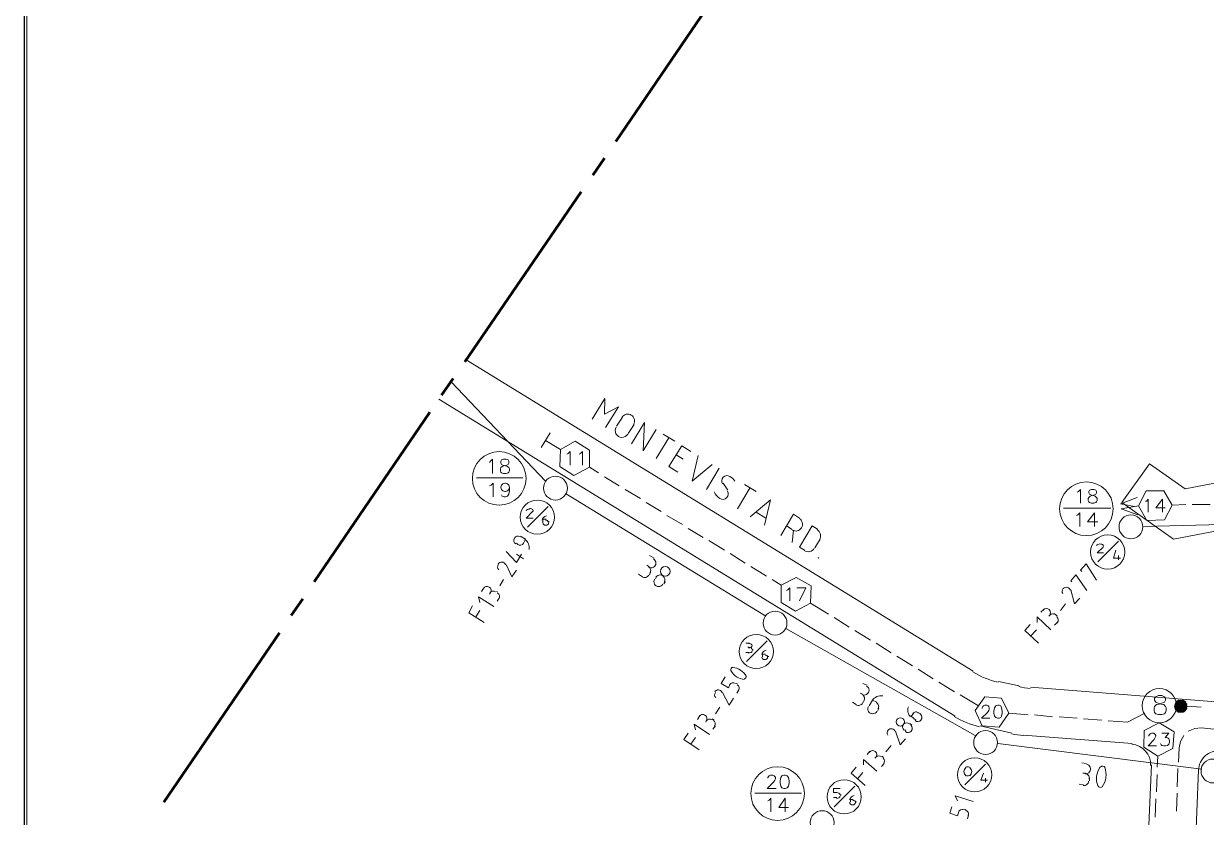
# Model space of a CAD drawing. Header units: millimetres. Extents: x 0.6 to 28.7, y 3.6 to 37.8.
# Drawn here: x 0.59 to 8.23, y 20.1 to 25.22 of the extents above; entities that cross this region are included whole.
import ezdxf

# ---------------------------------------------------------------- set-up
doc = ezdxf.new("R2010")
doc.units = ezdxf.units.MM
for name, color, linetype in [('PDF_BOUNDARY-NODE', 3, 'Continuous'), ('PDF_FRAME-TB', 7, 'Continuous'), ('PDF_Passives-Highleg', 7, 'Continuous'), ('PDF_Passives-Splt2way', 7, 'Continuous'), ('PDF_Passives-TapOffs', 7, 'Continuous'), ('PDF_RDFIN01', 4, 'Continuous'), ('PDF_RDTEXT01', 5, 'Continuous'), ('PDF_Symbols-EndOfLine', 7, 'Continuous'), ('PDF_Symbols-SelfTerminating', 7, 'Continuous'), ('PDF_Symbols-Terminator', 7, 'Continuous')]:
    doc.layers.add(name, color=color, linetype=linetype)
for name, color, linetype, true_color in [('PDF_Cable-565', 23, 'Continuous', 0xdd8a6e), ('PDF_STHC01', 8, 'Continuous', 0x808080), ('PDF_STLINE01', 8, 'Continuous', 0x808080), ('PDF_STPNUM01', 8, 'Continuous', 0x808080), ('PDF_STSYM01', 8, 'Continuous', 0x808080), ('PDF_STTEXT01', 8, 'Continuous', 0x808080)]:
    doc.layers.add(name, color=color, linetype=linetype, true_color=true_color)

msp = doc.modelspace()

# ---------------------------------------------------------------- linework, layer by layer
at = {"layer": 'PDF_BOUNDARY-NODE', "lineweight": 60}
for points in [[(5.1648, 25.5599), (4.4184, 24.4632)], [(4.3434, 24.3548), (4.2683, 24.2464)], [(4.1932, 24.138), (3.4427, 23.0413)], [(3.3676, 22.9329), (3.2926, 22.8245)], [(3.2175, 22.7161), (2.4711, 21.6194)], [(2.396, 21.511), (2.321, 21.4026)], [(2.2459, 21.29), (1.4995, 20.1975)]]:
    msp.add_lwpolyline(points, dxfattribs=at)
at = {"layer": 'PDF_Cable-565', "lineweight": 13}
for points in [[(4.2474, 22.3616), (4.3058, 22.3241)], [(4.3434, 22.2991), (4.4393, 22.2407)], [(4.4768, 22.2157), (4.5769, 22.1573)], [(4.6144, 22.1323), (4.7103, 22.0739)], [(8.0962, 22.1198), (8.0086, 22.1156)], [(8.2547, 22.1198), (8.1379, 22.1198)], [(4.7478, 22.0489), (4.8479, 21.9905)], [(4.8854, 21.9655), (4.9813, 21.9071)], [(5.0189, 21.8863), (5.1189, 21.8237)], [(5.1565, 21.8029), (5.2524, 21.7403)], [(5.2899, 21.7195), (5.39, 21.6569)], [(5.4275, 21.6361), (5.4859, 21.5986)], [(5.6735, 21.4818), (5.7903, 21.4109)], [(5.8278, 21.3901), (5.9237, 21.3275)], [(5.9612, 21.3067), (6.0613, 21.2441)], [(6.0988, 21.2233), (6.1948, 21.1607)], [(6.2323, 21.1399), (6.3324, 21.0773)], [(6.3699, 21.0565), (6.4658, 20.9939)], [(6.5033, 20.9731), (6.6034, 20.9105)], [(6.6409, 20.8897), (6.7577, 20.8188)], [(6.9537, 20.7729), (7.0788, 20.7604)], [(7.5958, 20.7229), (7.7209, 20.7146), (7.8335, 20.7729)], [(8.0753, 20.8188), (8.1963, 20.8105)], [(7.1205, 20.7604), (7.2372, 20.7479)], [(7.2789, 20.7479), (7.3957, 20.7396)], [(7.4374, 20.7354), (7.5541, 20.7271)], [(8.0837, 20.627), (8.0628, 20.5895), (8.0545, 20.5478), (8.0503, 20.456)], [(8.1129, 20.6562), (8.1546, 20.6729), (8.1963, 20.677), (8.3214, 20.6645)], [(7.9169, 20.4935), (7.9127, 20.4227)], [(8.0462, 20.4143), (8.042, 20.2976)], [(7.9127, 20.3768), (7.9086, 20.2642)], [(8.042, 20.2559), (8.0378, 20.1391)], [(7.9044, 20.2183), (7.9002, 20.1016)]]:
    msp.add_lwpolyline(points, dxfattribs=at)
at = {"layer": 'PDF_FRAME-TB', "lineweight": 0, "const_width": 0.00834}
msp.add_lwpolyline([(28.6993, 37.8192), (0.5988, 37.8192), (0.5988, 3.6224), (28.6993, 3.6224)], close=True, dxfattribs=at)
at = {"layer": 'PDF_FRAME-TB', "color": 254, "lineweight": 0, "true_color": 0xdcdcdc}
msp.add_lwpolyline([(0.6155, 4.669), (28.6827, 4.669), (28.6827, 37.8025), (0.6155, 37.8025)], close=True, dxfattribs=at)
at = {"layer": 'PDF_Passives-Highleg', "lineweight": 9}
for points in [[(8.0253, 20.823), (8.0628, 20.8563), (8.0253, 20.823), (8.0628, 20.8563), (8.0253, 20.823), (8.0628, 20.8563), (8.0253, 20.823), (8.0628, 20.8563), (8.0295, 20.823), (8.0628, 20.8563), (8.0295, 20.823), (8.0628, 20.8563), (8.0295, 20.823), (8.0628, 20.8563), (8.0295, 20.823), (8.0628, 20.8563), (8.0295, 20.823), (8.0628, 20.8563), (8.0295, 20.823), (8.0628, 20.8563), (8.0295, 20.823), (8.0628, 20.8563), (8.0295, 20.823), (8.0628, 20.8563), (8.0295, 20.823), (8.0628, 20.8563), (8.0295, 20.823), (8.0628, 20.8563), (8.0295, 20.823), (8.0628, 20.8563), (8.0295, 20.823), (8.0628, 20.8563), (8.0295, 20.823), (8.0587, 20.8563), (8.0295, 20.823), (8.0587, 20.8563)], [(8.0295, 20.8146), (8.0712, 20.8563), (8.0295, 20.8146), (8.0712, 20.8563), (8.0295, 20.8146), (8.0712, 20.8563), (8.0295, 20.8146), (8.0712, 20.8563), (8.0295, 20.8146), (8.0712, 20.8563), (8.0295, 20.8146), (8.0712, 20.8563), (8.0295, 20.8146), (8.0712, 20.8563), (8.0295, 20.8146), (8.0712, 20.8563), (8.0295, 20.8146), (8.0712, 20.8563), (8.0295, 20.8146), (8.0712, 20.8563), (8.0295, 20.8146), (8.0712, 20.8563), (8.0295, 20.8146), (8.0712, 20.8563), (8.0295, 20.8146), (8.0712, 20.8563), (8.0295, 20.8146), (8.0712, 20.8563), (8.0295, 20.8146), (8.0712, 20.8563), (8.0295, 20.8146), (8.0712, 20.8563), (8.0295, 20.8146), (8.0712, 20.8563), (8.0295, 20.8146), (8.0712, 20.8563), (8.0295, 20.8146), (8.0712, 20.8563), (8.0295, 20.8146), (8.0712, 20.8563), (8.0295, 20.8146), (8.067, 20.8563), (8.0253, 20.8146), (8.067, 20.8563), (8.0253, 20.8188), (8.067, 20.8563), (8.0253, 20.8188), (8.067, 20.8563), (8.0253, 20.8188), (8.067, 20.8563), (8.0253, 20.8188), (8.067, 20.8563), (8.0253, 20.8188), (8.067, 20.8563), (8.0253, 20.8188), (8.067, 20.8563), (8.0253, 20.8188), (8.067, 20.8563), (8.0253, 20.8188), (8.067, 20.8563), (8.0253, 20.8188), (8.067, 20.8563), (8.0253, 20.8188), (8.067, 20.8563), (8.0253, 20.8188), (8.067, 20.8563), (8.0253, 20.8188), (8.067, 20.8563), (8.0253, 20.8188), (8.067, 20.8563), (8.0253, 20.8188), (8.067, 20.8563), (8.0253, 20.8188), (8.067, 20.8563), (8.0253, 20.8188), (8.067, 20.8563), (8.0253, 20.8188), (8.067, 20.8563), (8.0253, 20.8188), (8.067, 20.8563), (8.0253, 20.8188), (8.0628, 20.8563), (8.0253, 20.8188), (8.0628, 20.8563)], [(8.0295, 20.8271), (8.0587, 20.8563), (8.0295, 20.8271), (8.0587, 20.8563), (8.0295, 20.8271), (8.0587, 20.8563), (8.0295, 20.8271), (8.0587, 20.8563), (8.0295, 20.8271), (8.0587, 20.8563), (8.0295, 20.8271), (8.0587, 20.8563), (8.0295, 20.8271), (8.0587, 20.8563), (8.0295, 20.8271), (8.0587, 20.8563), (8.0295, 20.8271), (8.0587, 20.8563), (8.0295, 20.8271), (8.0587, 20.8563), (8.0295, 20.8271), (8.0587, 20.8563), (8.0295, 20.8271), (8.0587, 20.8563), (8.0295, 20.8271), (8.0587, 20.8563), (8.0295, 20.8271), (8.0587, 20.8563), (8.0295, 20.8271), (8.0545, 20.8563), (8.0295, 20.8271), (8.0545, 20.8563)], [(8.0295, 20.8063), (8.0753, 20.8563), (8.0295, 20.8063), (8.0753, 20.8563), (8.0295, 20.8063), (8.0795, 20.8563), (8.0295, 20.8063), (8.0795, 20.8563), (8.0295, 20.8063), (8.0795, 20.8563), (8.0295, 20.8063), (8.0795, 20.8563), (8.0295, 20.8063), (8.0795, 20.8563), (8.0295, 20.8063), (8.0795, 20.8563), (8.0295, 20.8063), (8.0795, 20.8563), (8.0295, 20.8063), (8.0795, 20.8563), (8.0295, 20.8063), (8.0795, 20.8563), (8.0295, 20.8063), (8.0795, 20.8563), (8.0295, 20.8063), (8.0795, 20.8563), (8.0295, 20.8063), (8.0795, 20.8563), (8.0295, 20.8063), (8.0795, 20.8563), (8.0295, 20.8063), (8.0795, 20.8563), (8.0295, 20.8063), (8.0795, 20.8563), (8.0295, 20.8063), (8.0795, 20.8563), (8.0295, 20.8063), (8.0795, 20.8563), (8.0295, 20.8063), (8.0795, 20.8563), (8.0295, 20.8063), (8.0795, 20.8563), (8.0295, 20.8063), (8.0795, 20.8563), (8.0295, 20.8063), (8.0795, 20.8563), (8.0295, 20.8063), (8.0795, 20.8563), (8.0295, 20.8063), (8.0795, 20.8563), (8.0295, 20.8063), (8.0795, 20.8563), (8.0295, 20.8063), (8.0795, 20.8563), (8.0295, 20.8021), (8.0795, 20.8563), (8.0295, 20.8021), (8.0795, 20.8563)], [(8.0295, 20.8021), (8.0837, 20.8522), (8.0295, 20.8021), (8.0837, 20.8522), (8.0295, 20.8021), (8.0837, 20.8522), (8.0295, 20.8021), (8.0837, 20.8522), (8.0295, 20.8021), (8.0837, 20.8522), (8.0295, 20.8021), (8.0837, 20.8563), (8.0295, 20.8021), (8.0837, 20.8563), (8.0295, 20.8021), (8.0837, 20.8563), (8.0295, 20.8021), (8.0837, 20.8563), (8.0295, 20.8021), (8.0837, 20.8563), (8.0295, 20.8021), (8.0837, 20.8563), (8.0295, 20.8021), (8.0837, 20.8563), (8.0295, 20.8021), (8.0837, 20.8563), (8.0295, 20.8021), (8.0837, 20.8563), (8.0295, 20.8021), (8.0837, 20.8563), (8.0295, 20.8021), (8.0837, 20.8563), (8.0295, 20.8021), (8.0837, 20.8563), (8.0295, 20.8021), (8.0837, 20.8563)], [(8.0337, 20.8355), (8.0462, 20.8522), (8.0337, 20.8355), (8.0503, 20.8522), (8.0295, 20.8355), (8.0503, 20.8522), (8.0295, 20.8355), (8.0503, 20.8522)], [(8.0378, 20.848), (8.0378, 20.8438), (8.042, 20.848), (8.0378, 20.8438), (8.042, 20.848), (8.0337, 20.8438), (8.042, 20.8522), (8.0337, 20.8438)], [(8.0337, 20.8021), (8.0837, 20.8522), (8.0337, 20.8021), (8.0837, 20.8522), (8.0337, 20.8021), (8.0837, 20.8522), (8.0337, 20.8021), (8.0837, 20.8522), (8.0337, 20.8021), (8.0837, 20.8522), (8.0337, 20.8021), (8.0837, 20.8522), (8.0337, 20.8021), (8.0837, 20.8522), (8.0337, 20.8021), (8.0837, 20.8522), (8.0337, 20.8021), (8.0837, 20.8522), (8.0337, 20.8021), (8.0837, 20.8522), (8.0337, 20.7979), (8.0837, 20.8522), (8.0337, 20.7979), (8.0837, 20.8522), (8.0337, 20.7979), (8.0879, 20.8522), (8.0337, 20.7979), (8.0879, 20.8522), (8.0337, 20.7979), (8.0879, 20.8522), (8.0337, 20.7979), (8.0879, 20.8522), (8.0337, 20.7979), (8.0879, 20.8522), (8.0337, 20.7979), (8.0879, 20.8522), (8.0337, 20.7979), (8.0879, 20.8522), (8.0337, 20.7979), (8.0879, 20.8522), (8.0337, 20.7979), (8.0879, 20.8522), (8.0337, 20.7979), (8.0879, 20.8522), (8.0337, 20.7979), (8.0879, 20.8522), (8.0337, 20.7979), (8.0879, 20.8522), (8.0337, 20.7979), (8.0879, 20.8522), (8.0337, 20.7979), (8.0879, 20.8522), (8.0337, 20.7979), (8.0879, 20.8522), (8.0337, 20.7979), (8.0879, 20.8522), (8.0337, 20.7979), (8.0879, 20.8522), (8.0337, 20.7979), (8.0879, 20.8522), (8.0337, 20.7979), (8.0879, 20.8522), (8.0337, 20.7979), (8.0879, 20.8522), (8.0337, 20.7979), (8.0879, 20.8522), (8.0337, 20.7979), (8.0879, 20.8522), (8.0337, 20.7979), (8.0879, 20.8522), (8.0337, 20.7979), (8.0879, 20.8522), (8.0337, 20.7979), (8.0879, 20.8522), (8.0337, 20.7979), (8.0879, 20.8522), (8.0337, 20.7979), (8.0879, 20.8522), (8.0337, 20.7979), (8.0879, 20.8522), (8.0337, 20.7979), (8.0879, 20.8522), (8.0337, 20.7979), (8.0879, 20.8522), (8.0337, 20.7938), (8.0879, 20.8522), (8.0337, 20.7938), (8.0879, 20.8522), (8.0337, 20.7938), (8.0879, 20.8522)], [(8.0337, 20.7938), (8.092, 20.848), (8.0337, 20.7938), (8.092, 20.848), (8.0337, 20.7938), (8.092, 20.848), (8.0337, 20.7938), (8.092, 20.848), (8.0337, 20.7938), (8.092, 20.8522), (8.0337, 20.7938), (8.092, 20.8522)], [(8.0378, 20.7938), (8.092, 20.848), (8.0378, 20.7938), (8.092, 20.848), (8.0378, 20.7938), (8.092, 20.848), (8.0378, 20.7938), (8.092, 20.848), (8.0378, 20.7938), (8.092, 20.848), (8.0378, 20.7938), (8.092, 20.848), (8.0378, 20.7938), (8.092, 20.848), (8.0378, 20.7938), (8.092, 20.848), (8.0378, 20.7938), (8.092, 20.848), (8.0378, 20.7938), (8.092, 20.848), (8.0378, 20.7938), (8.092, 20.848), (8.0378, 20.7938), (8.092, 20.848), (8.0378, 20.7938), (8.092, 20.848), (8.0378, 20.7938), (8.092, 20.848), (8.0378, 20.7938), (8.092, 20.848), (8.0378, 20.7938), (8.092, 20.848), (8.0378, 20.7938), (8.092, 20.848), (8.0378, 20.7938), (8.092, 20.848), (8.0378, 20.7938), (8.092, 20.848), (8.0378, 20.7938), (8.092, 20.848), (8.0378, 20.7938), (8.092, 20.848), (8.0378, 20.7938), (8.092, 20.848), (8.0378, 20.7938), (8.092, 20.848), (8.0378, 20.7938), (8.092, 20.848), (8.0378, 20.7938), (8.092, 20.848), (8.0378, 20.7938), (8.092, 20.848), (8.0378, 20.7938), (8.092, 20.848), (8.0378, 20.7938), (8.092, 20.848), (8.0378, 20.7896), (8.092, 20.848), (8.0378, 20.7896), (8.092, 20.848), (8.0378, 20.7896), (8.092, 20.848), (8.0378, 20.7896), (8.0962, 20.848), (8.0378, 20.7896), (8.0962, 20.848), (8.0378, 20.7896), (8.0962, 20.848), (8.0378, 20.7896), (8.0962, 20.848), (8.0378, 20.7896), (8.0962, 20.848), (8.0378, 20.7896), (8.0962, 20.848), (8.0378, 20.7896), (8.0962, 20.848)], [(8.042, 20.7896), (8.0962, 20.8438), (8.042, 20.7896), (8.0962, 20.8438), (8.042, 20.7896), (8.0962, 20.8438), (8.042, 20.7896), (8.0962, 20.8438), (8.042, 20.7896), (8.0962, 20.8438), (8.042, 20.7896), (8.0962, 20.8438), (8.042, 20.7896), (8.0962, 20.8438), (8.042, 20.7896), (8.0962, 20.8438), (8.042, 20.7896), (8.0962, 20.8438), (8.042, 20.7896), (8.0962, 20.8438), (8.042, 20.7896), (8.0962, 20.8438), (8.042, 20.7896), (8.0962, 20.8438), (8.042, 20.7896), (8.0962, 20.8438), (8.042, 20.7896), (8.0962, 20.8438), (8.042, 20.7896), (8.0962, 20.8438), (8.042, 20.7896), (8.0962, 20.8438), (8.042, 20.7896), (8.0962, 20.8438), (8.042, 20.7896), (8.0962, 20.8438), (8.042, 20.7896), (8.0962, 20.8438), (8.042, 20.7896), (8.0962, 20.8438), (8.042, 20.7896), (8.0962, 20.8438), (8.042, 20.7896), (8.0962, 20.8438), (8.042, 20.7896), (8.0962, 20.8438), (8.042, 20.7896), (8.0962, 20.8438), (8.042, 20.7896), (8.0962, 20.8438), (8.042, 20.7896), (8.0962, 20.8438), (8.042, 20.7896), (8.0962, 20.8438), (8.042, 20.7896), (8.0962, 20.8438), (8.042, 20.7896), (8.0962, 20.8438), (8.042, 20.7896), (8.0962, 20.8438), (8.042, 20.7854), (8.0962, 20.8438), (8.042, 20.7854), (8.0962, 20.8438), (8.042, 20.7854), (8.0962, 20.8438)], [(8.0962, 20.8396), (8.042, 20.7854), (8.1004, 20.8396), (8.042, 20.7854), (8.1004, 20.8396), (8.042, 20.7854), (8.1004, 20.8396), (8.0462, 20.7854), (8.1004, 20.8396), (8.0462, 20.7854), (8.1004, 20.8396), (8.0462, 20.7854), (8.1004, 20.8396), (8.0462, 20.7854), (8.1004, 20.8396), (8.0462, 20.7854), (8.1004, 20.8396), (8.0462, 20.7854), (8.1004, 20.8396), (8.0462, 20.7854), (8.1004, 20.8396), (8.0462, 20.7854), (8.1004, 20.8396), (8.0462, 20.7854), (8.1004, 20.8396), (8.0462, 20.7854), (8.1004, 20.8396), (8.0462, 20.7854), (8.1004, 20.8396), (8.0462, 20.7854), (8.1004, 20.8396), (8.0462, 20.7854), (8.1004, 20.8396), (8.0462, 20.7854), (8.1004, 20.8396), (8.0462, 20.7854), (8.1004, 20.8396), (8.0462, 20.7854), (8.1004, 20.8396), (8.0462, 20.7854), (8.1004, 20.8396), (8.0462, 20.7854), (8.1004, 20.8396), (8.0462, 20.7854), (8.1004, 20.8396), (8.0462, 20.7854), (8.1004, 20.8396), (8.0462, 20.7854), (8.1004, 20.8396), (8.0462, 20.7854), (8.1004, 20.8396), (8.0462, 20.7854), (8.1004, 20.8396), (8.0462, 20.7854), (8.1004, 20.8396), (8.0462, 20.7854), (8.1004, 20.8396), (8.0462, 20.7854), (8.1004, 20.8396), (8.0462, 20.7854), (8.1004, 20.8396), (8.0462, 20.7854), (8.1004, 20.8396), (8.0462, 20.7854), (8.1004, 20.8396)], [(8.0462, 20.7854), (8.1004, 20.8355), (8.0462, 20.7854), (8.1004, 20.8355), (8.0462, 20.7854), (8.1004, 20.8355), (8.0503, 20.7854), (8.1004, 20.8355), (8.0503, 20.7854), (8.1004, 20.8355), (8.0503, 20.7854), (8.1004, 20.8355), (8.0503, 20.7854), (8.1004, 20.8355), (8.0503, 20.7854), (8.1004, 20.8355), (8.0503, 20.7854), (8.1004, 20.8355), (8.0503, 20.7854), (8.1004, 20.8355), (8.0503, 20.7854), (8.1004, 20.8355), (8.0503, 20.7854), (8.1004, 20.8355), (8.0503, 20.7854), (8.1004, 20.8355), (8.0503, 20.7854), (8.1004, 20.8355), (8.0503, 20.7854), (8.1004, 20.8355), (8.0503, 20.7854), (8.1004, 20.8355), (8.0503, 20.7854), (8.1004, 20.8355), (8.0503, 20.7854), (8.1004, 20.8355), (8.0503, 20.7854)], [(8.0503, 20.7813), (8.1045, 20.8313), (8.0503, 20.7813), (8.1045, 20.8313), (8.0503, 20.7813), (8.1045, 20.8355), (8.0503, 20.7813), (8.1045, 20.8355), (8.0503, 20.7813), (8.1045, 20.8355), (8.0503, 20.7813), (8.1045, 20.8355), (8.0503, 20.7813), (8.1045, 20.8355), (8.0503, 20.7813), (8.1004, 20.8355), (8.0503, 20.7813), (8.1004, 20.8355), (8.0503, 20.7813), (8.1004, 20.8355), (8.0503, 20.7813), (8.1004, 20.8355), (8.0503, 20.7813), (8.1004, 20.8355), (8.0503, 20.7813), (8.1004, 20.8355)], [(8.0587, 20.7813), (8.1045, 20.823), (8.0587, 20.7813), (8.1045, 20.823), (8.0587, 20.7813), (8.1045, 20.8271), (8.0587, 20.7813), (8.1045, 20.8271), (8.0587, 20.7813), (8.1045, 20.8271), (8.0587, 20.7813), (8.1045, 20.8271), (8.0587, 20.7813), (8.1045, 20.8271), (8.0587, 20.7813), (8.1045, 20.8271), (8.0587, 20.7813), (8.1045, 20.8271), (8.0587, 20.7813), (8.1045, 20.8271), (8.0587, 20.7813), (8.1045, 20.8271), (8.0587, 20.7813), (8.1045, 20.8271), (8.0587, 20.7813), (8.1045, 20.8271), (8.0587, 20.7813), (8.1045, 20.8271), (8.0587, 20.7813), (8.1045, 20.8271), (8.0587, 20.7813), (8.1045, 20.8271), (8.0587, 20.7813), (8.1045, 20.8271), (8.0587, 20.7813), (8.1045, 20.8271), (8.0587, 20.7813), (8.1045, 20.8271), (8.0587, 20.7813), (8.1045, 20.8271), (8.0587, 20.7813), (8.1045, 20.8271), (8.0587, 20.7813), (8.1045, 20.8271), (8.0587, 20.7813), (8.1045, 20.8271), (8.0587, 20.7813), (8.1045, 20.8271)], [(8.0628, 20.7813), (8.1045, 20.8188), (8.0628, 20.7813), (8.1045, 20.8188), (8.0628, 20.7813), (8.1045, 20.823), (8.0628, 20.7813), (8.1045, 20.823), (8.0628, 20.7813), (8.1045, 20.823), (8.0628, 20.7813), (8.1045, 20.823), (8.0628, 20.7813), (8.1045, 20.823), (8.0628, 20.7813), (8.1045, 20.823), (8.0628, 20.7813), (8.1045, 20.823), (8.0628, 20.7813), (8.1045, 20.823), (8.0628, 20.7813), (8.1045, 20.823), (8.0628, 20.7813), (8.1045, 20.823), (8.0628, 20.7813), (8.1045, 20.823), (8.0628, 20.7813), (8.1045, 20.823), (8.0628, 20.7813), (8.1045, 20.823), (8.0628, 20.7813), (8.1045, 20.823), (8.0628, 20.7813), (8.1045, 20.823), (8.0628, 20.7813), (8.1045, 20.823), (8.0628, 20.7813), (8.1045, 20.823), (8.0628, 20.7813), (8.1045, 20.823), (8.0628, 20.7813), (8.1045, 20.823), (8.0628, 20.7813), (8.1045, 20.823)], [(8.1045, 20.8146), (8.0712, 20.7813), (8.1045, 20.8146), (8.0712, 20.7813), (8.1045, 20.8146), (8.0712, 20.7813), (8.1045, 20.8146), (8.0712, 20.7813), (8.1045, 20.8146), (8.0712, 20.7813), (8.1045, 20.8146), (8.0712, 20.7813), (8.1045, 20.8146), (8.0712, 20.7813), (8.1045, 20.8146), (8.0712, 20.7813), (8.1045, 20.8146), (8.0712, 20.7813), (8.1045, 20.8146), (8.0712, 20.7813), (8.1045, 20.8146), (8.0712, 20.7813), (8.1045, 20.8146), (8.0712, 20.7813), (8.1045, 20.8146), (8.0712, 20.7813), (8.1045, 20.8146), (8.0712, 20.7813), (8.1045, 20.8146), (8.0712, 20.7813), (8.1045, 20.8146), (8.0712, 20.7813), (8.1045, 20.8146), (8.067, 20.7813), (8.1045, 20.8146), (8.067, 20.7813), (8.1045, 20.8188), (8.067, 20.7813), (8.1045, 20.8188), (8.067, 20.7813), (8.1045, 20.8188), (8.067, 20.7813), (8.1045, 20.8188), (8.067, 20.7813), (8.1045, 20.8188), (8.067, 20.7813), (8.1045, 20.8188), (8.067, 20.7813), (8.1045, 20.8188), (8.067, 20.7813), (8.1045, 20.8188), (8.067, 20.7813), (8.1045, 20.8188), (8.067, 20.7813), (8.1045, 20.8188), (8.067, 20.7813), (8.1045, 20.8188), (8.067, 20.7813), (8.1045, 20.8188), (8.067, 20.7813), (8.1045, 20.8188), (8.067, 20.7813), (8.1045, 20.8188), (8.067, 20.7813), (8.1045, 20.8188), (8.067, 20.7813), (8.1045, 20.8188), (8.067, 20.7813), (8.1045, 20.8188), (8.067, 20.7813), (8.1045, 20.8188)], [(8.0712, 20.7813), (8.1045, 20.8105), (8.0712, 20.7813)], [(8.0795, 20.7813), (8.1045, 20.8021), (8.0795, 20.7813), (8.1045, 20.8063), (8.0795, 20.7813), (8.1045, 20.8063), (8.0795, 20.7813), (8.1045, 20.8063), (8.0795, 20.7813), (8.1045, 20.8063), (8.0795, 20.7813), (8.1045, 20.8063), (8.0795, 20.7813), (8.1045, 20.8063), (8.0795, 20.7813), (8.1045, 20.8063), (8.0795, 20.7813), (8.1045, 20.8063), (8.0795, 20.7813), (8.1045, 20.8063), (8.0795, 20.7813), (8.1045, 20.8063), (8.0795, 20.7813), (8.1045, 20.8063), (8.0795, 20.7813), (8.1045, 20.8063)], [(8.0879, 20.7896), (8.0962, 20.7979), (8.0879, 20.7854), (8.1004, 20.7979), (8.0879, 20.7854), (8.1004, 20.7979), (8.0879, 20.7854), (8.1004, 20.7979), (8.0879, 20.7854), (8.1004, 20.7979), (8.0879, 20.7854), (8.1004, 20.7979), (8.0879, 20.7854), (8.1004, 20.7979), (8.0837, 20.7854), (8.1004, 20.8021), (8.0837, 20.7854), (8.1004, 20.8021), (8.0837, 20.7854), (8.1004, 20.8021), (8.0837, 20.7854), (8.1004, 20.8021), (8.0837, 20.7854), (8.1004, 20.8021), (8.0837, 20.7854), (8.1004, 20.8021), (8.0837, 20.7854), (8.1004, 20.8021), (8.0837, 20.7854), (8.1004, 20.8021)], [(8.092, 20.7896), (8.0962, 20.7938), (8.092, 20.7896), (8.0962, 20.7938), (8.092, 20.7896), (8.0962, 20.7938)]]:
    msp.add_lwpolyline(points, dxfattribs=at)
for points in [[(8.0295, 20.8355), (8.0503, 20.8563), (8.0295, 20.8355), (8.0503, 20.8563), (8.0295, 20.8355), (8.0503, 20.8563), (8.0295, 20.8355), (8.0503, 20.8563), (8.0295, 20.8355), (8.0503, 20.8563), (8.0295, 20.8355), (8.0503, 20.8563), (8.0295, 20.8355), (8.0503, 20.8563)], [(8.0295, 20.8313), (8.0503, 20.8563), (8.0295, 20.8313), (8.0545, 20.8563), (8.0295, 20.8313), (8.0545, 20.8563), (8.0295, 20.8313), (8.0545, 20.8563), (8.0295, 20.8313), (8.0545, 20.8563), (8.0295, 20.8313), (8.0545, 20.8563), (8.0295, 20.8313), (8.0545, 20.8563), (8.0295, 20.8313), (8.0545, 20.8563), (8.0295, 20.8313), (8.0545, 20.8563), (8.0295, 20.8313), (8.0545, 20.8563), (8.0295, 20.8313), (8.0545, 20.8563), (8.0295, 20.8313), (8.0545, 20.8563), (8.0295, 20.8313), (8.0545, 20.8563)], [(8.0295, 20.8105), (8.0712, 20.8563), (8.0295, 20.8105), (8.0712, 20.8563), (8.0295, 20.8105), (8.0753, 20.8563), (8.0295, 20.8105), (8.0753, 20.8563), (8.0295, 20.8105), (8.0753, 20.8563), (8.0295, 20.8105), (8.0753, 20.8563), (8.0295, 20.8105), (8.0753, 20.8563), (8.0295, 20.8105), (8.0753, 20.8563), (8.0295, 20.8105), (8.0753, 20.8563), (8.0295, 20.8105), (8.0753, 20.8563), (8.0295, 20.8105), (8.0753, 20.8563), (8.0295, 20.8105), (8.0753, 20.8563), (8.0295, 20.8105), (8.0753, 20.8563), (8.0295, 20.8105), (8.0753, 20.8563), (8.0295, 20.8105), (8.0753, 20.8563), (8.0295, 20.8105), (8.0753, 20.8563), (8.0295, 20.8105), (8.0753, 20.8563), (8.0295, 20.8105), (8.0753, 20.8563), (8.0295, 20.8105), (8.0753, 20.8563), (8.0295, 20.8105), (8.0753, 20.8563), (8.0295, 20.8105), (8.0753, 20.8563), (8.0295, 20.8105), (8.0753, 20.8563), (8.0295, 20.8105), (8.0753, 20.8563), (8.0295, 20.8105), (8.0753, 20.8563)], [(8.0378, 20.7896), (8.0962, 20.8438), (8.0378, 20.7896), (8.0962, 20.8438), (8.0378, 20.7896), (8.0962, 20.8438)], [(8.0545, 20.7813), (8.1045, 20.8313), (8.0545, 20.7813), (8.1045, 20.8313), (8.0545, 20.7813), (8.1045, 20.8313), (8.0545, 20.7813), (8.1045, 20.8313), (8.0545, 20.7813), (8.1045, 20.8313), (8.0545, 20.7813), (8.1045, 20.8313), (8.0545, 20.7813), (8.1045, 20.8313), (8.0545, 20.7813), (8.1045, 20.8313), (8.0545, 20.7813), (8.1045, 20.8313), (8.0545, 20.7813), (8.1045, 20.8313), (8.0545, 20.7813), (8.1045, 20.8313), (8.0545, 20.7813), (8.1045, 20.8313), (8.0545, 20.7813), (8.1045, 20.8313), (8.0545, 20.7813), (8.1045, 20.8313), (8.0545, 20.7813), (8.1045, 20.8313), (8.0545, 20.7813), (8.1045, 20.8313), (8.0545, 20.7813), (8.1045, 20.8313), (8.0545, 20.7813), (8.1045, 20.8313), (8.0545, 20.7813), (8.1045, 20.8313), (8.0545, 20.7813), (8.1045, 20.8313), (8.0545, 20.7813), (8.1045, 20.8313), (8.0545, 20.7813), (8.1045, 20.8313), (8.0545, 20.7813), (8.1045, 20.8313), (8.0545, 20.7813), (8.1045, 20.8313), (8.0545, 20.7813), (8.1045, 20.8271), (8.0545, 20.7813), (8.1045, 20.8271)], [(8.0753, 20.7813), (8.1045, 20.8105), (8.0753, 20.7813), (8.1045, 20.8105), (8.0753, 20.7813), (8.1045, 20.8105), (8.0753, 20.7813), (8.1045, 20.8105), (8.0753, 20.7813), (8.1045, 20.8105), (8.0753, 20.7813), (8.1045, 20.8105), (8.0753, 20.7813), (8.1045, 20.8105), (8.0753, 20.7813), (8.1045, 20.8105), (8.0753, 20.7813), (8.1045, 20.8105), (8.0753, 20.7813), (8.1045, 20.8105), (8.0753, 20.7813), (8.1045, 20.8105), (8.0753, 20.7813), (8.1045, 20.8105), (8.0753, 20.7813), (8.1045, 20.8105), (8.0753, 20.7813), (8.1045, 20.8105), (8.0753, 20.7813), (8.1045, 20.8063)], [(8.0837, 20.7813), (8.1004, 20.8021), (8.0837, 20.7813), (8.1004, 20.8021)]]:
    msp.add_lwpolyline(points, close=True, dxfattribs=at)
msp.add_circle((8.0641, 20.8159), 0.0396, dxfattribs=at)
msp.add_arc((8.0441, 20.8417), 0.0106, 101.30993, 191.30993, dxfattribs=at)
at = {"layer": 'PDF_Passives-Splt2way', "lineweight": 9}
msp.add_lwpolyline([(7.9211, 20.8855), (7.9044, 20.8772), (7.896, 20.8688), (7.896, 20.8563), (7.9044, 20.8438), (7.9127, 20.8396), (7.9377, 20.8313), (7.9544, 20.8271), (7.9669, 20.8146), (7.9711, 20.8063), (7.9711, 20.7896), (7.9669, 20.7771), (7.9586, 20.7688), (7.9419, 20.7646), (7.9211, 20.7646), (7.9044, 20.7688), (7.896, 20.7771), (7.8919, 20.7896), (7.8919, 20.8063), (7.896, 20.8146), (7.9086, 20.8271), (7.9252, 20.8313), (7.9461, 20.8396), (7.9586, 20.8438), (7.9669, 20.8563), (7.9669, 20.8688), (7.9586, 20.8772), (7.9419, 20.8855)], close=True, dxfattribs=at)
msp.add_lwpolyline([(8.042, 20.823), (8.042, 20.823)], dxfattribs=at)
msp.add_circle((7.9265, 20.8201), 0.1105, dxfattribs=at)
at = {"layer": 'PDF_Passives-TapOffs', "lineweight": 9}
for points in [[(4.2474, 22.3616), (4.2474, 22.47), (4.1557, 22.5284), (4.0598, 22.4742), (4.0556, 22.3658), (4.1474, 22.3074)], [(8.0086, 22.1156), (7.9544, 22.2073), (7.8418, 22.2073), (7.7918, 22.1114), (7.846, 22.0155), (7.9586, 22.0197)], [(5.6735, 21.4818), (5.6777, 21.5944), (5.5818, 21.6486), (5.4859, 21.5986), (5.4859, 21.486), (5.5776, 21.4318)], [(6.9537, 20.7729), (6.9078, 20.8688), (6.7994, 20.8772), (6.7368, 20.7896), (6.7827, 20.6895), (6.8911, 20.6812)], [(6.8828, 20.823), (6.8703, 20.8188), (6.8619, 20.8063), (6.8578, 20.7854), (6.8578, 20.7729), (6.8619, 20.7521), (6.8703, 20.7437), (6.8828, 20.7396), (6.8911, 20.7396), (6.9036, 20.7437), (6.9078, 20.7521), (6.912, 20.7729), (6.912, 20.7854), (6.9078, 20.8063), (6.9036, 20.8188), (6.8911, 20.823)], [(7.9169, 20.4935), (8.0128, 20.5436), (8.0211, 20.652), (7.9252, 20.7104), (7.8293, 20.6603), (7.8252, 20.5519)]]:
    msp.add_lwpolyline(points, close=True, dxfattribs=at)
for points in [[(4.1557, 22.5284), (4.1557, 22.5284)], [(4.0598, 22.4742), (4.0598, 22.4742)], [(4.1015, 22.445), (4.1098, 22.4492), (4.1224, 22.4617), (4.1224, 22.3741)], [(4.1807, 22.445), (4.1891, 22.4492), (4.2016, 22.4617), (4.2016, 22.3741)], [(4.2474, 22.47), (4.2474, 22.47)], [(4.0556, 22.3658), (4.0556, 22.3658)], [(4.1474, 22.3074), (4.1474, 22.3074)], [(7.8377, 22.1406), (7.846, 22.1406), (7.8543, 22.1531), (7.8543, 22.0697)], [(7.8418, 22.2073), (7.8418, 22.2073)], [(7.9461, 22.0697), (7.9461, 22.1531), (7.9044, 22.0989), (7.9628, 22.0989)], [(7.9544, 22.2073), (7.9544, 22.2073)], [(7.7918, 22.1114), (7.7918, 22.1114)], [(7.846, 22.0155), (7.846, 22.0155)], [(7.9586, 22.0197), (7.9586, 22.0197)], [(5.5818, 21.6486), (5.5818, 21.6486)], [(5.4859, 21.5986), (5.4859, 21.5986)], [(5.5192, 21.5652), (5.5276, 21.5694), (5.5401, 21.5819), (5.5401, 21.4985)], [(5.6026, 21.4985), (5.6443, 21.5819), (5.586, 21.5819)], [(5.6777, 21.5944), (5.6777, 21.5944)], [(5.4859, 21.486), (5.4859, 21.486)], [(5.5776, 21.4318), (5.5776, 21.4318)], [(6.7994, 20.8772), (6.7994, 20.8772)], [(6.9078, 20.8688), (6.9078, 20.8688)], [(6.7368, 20.7896), (6.7368, 20.7896)], [(6.7827, 20.8021), (6.7827, 20.8063), (6.7869, 20.8146), (6.791, 20.8188), (6.7994, 20.823), (6.8119, 20.823), (6.8202, 20.8188), (6.8244, 20.8146), (6.8286, 20.8063), (6.8286, 20.7979), (6.8244, 20.7896), (6.8161, 20.7771), (6.7785, 20.7396), (6.8327, 20.7396)], [(7.9252, 20.7104), (7.9252, 20.7104)], [(6.7827, 20.6895), (6.7827, 20.6895)], [(6.8911, 20.6812), (6.8911, 20.6812)], [(7.8293, 20.6603), (7.8293, 20.6603)], [(7.8585, 20.6228), (7.8585, 20.627), (7.8627, 20.6353), (7.8669, 20.6395), (7.8752, 20.6437), (7.8919, 20.6437), (7.896, 20.6395), (7.9002, 20.6353), (7.9044, 20.627), (7.9044, 20.6228), (7.9002, 20.6145), (7.8919, 20.602), (7.8543, 20.5603), (7.9086, 20.5603)], [(7.9419, 20.6437), (7.9878, 20.6437), (7.9628, 20.6145), (7.9753, 20.6145), (7.9836, 20.6103), (7.9878, 20.6061), (7.992, 20.5936), (7.992, 20.5853), (7.9878, 20.5728), (7.9794, 20.5644), (7.9669, 20.5603), (7.9544, 20.5603), (7.9419, 20.5644), (7.9377, 20.5686), (7.9336, 20.5769)], [(8.0211, 20.652), (8.0211, 20.652)], [(7.8252, 20.5519), (7.8252, 20.5519)], [(8.0128, 20.5436), (8.0128, 20.5436)]]:
    msp.add_lwpolyline(points, dxfattribs=at)
at = {"layer": 'PDF_RDFIN01', "lineweight": 0}
for points in [[(3.451, 23.0538), (6.7243, 21.044)], [(3.2759, 22.7995), (6.6076, 20.7521)], [(9.2971, 22.4534), (8.092, 22.2199), (7.8627, 22.3825), (7.6834, 22.1323), (8.017, 21.8946), (9.2095, 22.124)], [(6.8869, 20.9772), (7.0204, 20.9481)], [(6.7702, 20.6895), (6.9745, 20.6437)], [(7.0496, 20.6312), (7.7501, 20.5769)], [(7.8752, 20.4393), (7.8252, 19.3218)], [(8.1796, 20.406), (8.1254, 19.0508)]]:
    msp.add_lwpolyline(points, dxfattribs=at)
msp.add_lwpolyline([(7.0954, 20.9397), (9.1595, 20.7771, 0.419672), (9.3003, 20.9)], format="xyb", dxfattribs=at)
for centre, radius, start, end in [((7.0007, 21.4915), 0.5317, 238.41981, 257.47008), ((7.1342, 21.4623), 0.5316, 257.47005, 265.59452), ((6.8798, 21.2038), 0.5317, 238.41981, 257.47008), ((7.0883, 21.1579), 0.5316, 257.47005, 265.61649), ((7.7388, 20.4406), 0.1313, 357.583, 85.61647), ((8.3101, 20.3989), 0.1313, 85.61642, 177.67086)]:
    msp.add_arc(centre, radius, start, end, dxfattribs=at)
at = {"layer": 'PDF_RDTEXT01', "lineweight": 13}
for points in [[(4.2641, 22.6702), (4.3475, 22.8036), (4.3434, 22.7036), (4.4351, 22.7494), (4.3517, 22.616)], [(4.4226, 22.6243), (4.4601, 22.6827)], [(4.5352, 22.6368), (4.4976, 22.5785)], [(4.5185, 22.5117), (4.6019, 22.6494), (4.5935, 22.4659), (4.6769, 22.6035)], [(4.6769, 22.4158), (4.7603, 22.5493)], [(4.7228, 22.5743), (4.7979, 22.5284)], [(4.8187, 22.3283), (4.7603, 22.3658), (4.8437, 22.4992), (4.9021, 22.4617)], [(4.8521, 22.4117), (4.8062, 22.4409)], [(4.948, 22.4367), (4.9104, 22.2699), (5.0397, 22.3783)], [(5.0022, 22.2157), (5.0856, 22.3533)], [(5.1106, 22.2574), (5.1398, 22.2115)], [(5.2023, 22.0906), (5.2857, 22.2282)], [(5.2482, 22.249), (5.3233, 22.2032)], [(5.2857, 22.0406), (5.415, 22.149), (5.3775, 21.9863)], [(5.3858, 22.0322), (5.3233, 22.0697)], [(5.4817, 21.9196), (5.5651, 22.0572), (5.6026, 22.0322)], [(5.5568, 21.9572), (5.5192, 21.9822)], [(5.5651, 21.953), (5.5568, 21.8738)], [(5.7194, 21.9613), (5.686, 21.9822), (5.6026, 21.8446), (5.636, 21.8237)], [(5.7027, 21.8404), (5.7361, 21.8946)], [(5.7236, 21.7737), (5.7277, 21.7779)]]:
    msp.add_lwpolyline(points, dxfattribs=at)
for points in [[(5.1867, 22.2707, 0.094476), (5.154, 22.3011, 0.787413), (5.1065, 22.2527)], [(5.0516, 22.2008, 0.141728), (5.0891, 22.1576, 0.787413), (5.1378, 22.2064)]]:
    msp.add_lwpolyline(points, format="xyb", dxfattribs=at)
for centre, radius, start, end in [((4.4946, 22.6591), 0.0438, 328.40777, 148.40777), ((4.457, 22.5965), 0.0438, 148.40777, 328.40777), ((5.5788, 21.9919), 0.0438, 238.40777, 58.40777), ((5.6914, 21.9168), 0.048, 328.4078, 58.40774), ((5.658, 21.8626), 0.048, 238.4078, 328.40774)]:
    msp.add_arc(centre, radius, start, end, dxfattribs=at)
at = {"layer": 'PDF_STHC01', "lineweight": 0}
for points in [[(3.8805, 22.0739), (3.8388, 22.0322), (3.8847, 22.0322)], [(3.8471, 21.9738), (3.9806, 22.1073)], [(3.9681, 22.0239), (3.9472, 22.0239), (3.9472, 22.003)], [(3.9847, 22.003), (3.9847, 22.0114)], [(7.5625, 21.8446), (7.5249, 21.807), (7.5666, 21.807)], [(7.5291, 21.7487), (7.6625, 21.8821)], [(7.6459, 21.8237), (7.6292, 21.7737), (7.675, 21.7737)], [(7.6625, 21.7904), (7.6625, 21.7612)], [(5.2607, 21.1065), (5.3941, 21.2399)], [(5.2565, 21.2233), (5.2774, 21.2233)], [(5.2774, 21.1649), (5.2565, 21.1649)], [(5.2774, 21.1983), (5.2691, 21.1983)], [(5.3024, 21.1857), (5.3024, 21.1774)], [(5.3816, 21.1524), (5.365, 21.1524), (5.365, 21.1357)], [(5.4025, 21.1357), (5.4025, 21.1399)], [(6.6701, 20.3101), (6.8036, 20.4435)], [(6.791, 20.3851), (6.7744, 20.3393), (6.8161, 20.3393)], [(6.8036, 20.3518), (6.8036, 20.3268)], [(5.8445, 20.26), (5.8236, 20.26), (5.8236, 20.2851), (5.8653, 20.2851)], [(5.8278, 20.1683), (5.9612, 20.3017)], [(5.8695, 20.2392), (5.8695, 20.2475)], [(5.8236, 20.2267), (5.8445, 20.2267)], [(5.9487, 20.2142), (5.9321, 20.2142), (5.9321, 20.1975)], [(5.9696, 20.1975), (5.9696, 20.2017)]]:
    msp.add_lwpolyline(points, dxfattribs=at)
for centre in [(3.9108, 22.0378), (7.5929, 21.8126), (5.3244, 21.1704), (6.7339, 20.3739), (5.8915, 20.2321)]:
    msp.add_circle(centre, 0.1105, dxfattribs=at)
for points in [[(3.8609, 22.0899), (3.8506, 22.0899), (3.8415, 22.0856), (3.8386, 22.0792)], [(3.8808, 22.0866), (3.8767, 22.0912), (3.869, 22.0941), (3.8606, 22.094)], [(3.8802, 22.0717), (3.8846, 22.0762), (3.8848, 22.0819), (3.8808, 22.0866)], [(3.971, 22.0463), (3.9546, 22.0421), (3.9432, 22.0313), (3.9421, 22.0188)], [(3.9462, 22.0002), (3.9462, 21.9922), (3.9546, 21.9856), (3.965, 21.9856)], [(3.9753, 22.0159), (3.9721, 22.0182), (3.9675, 22.0193), (3.963, 22.0189)], [(3.965, 21.9856), (3.9753, 21.9856), (3.9837, 21.9922), (3.9837, 22.0002)], [(3.9794, 22.0072), (3.9801, 22.0104), (3.9785, 22.0136), (3.9753, 22.0159)], [(7.5431, 21.8647), (7.5327, 21.8648), (7.5236, 21.8604), (7.5208, 21.8541)], [(7.5629, 21.8572), (7.5588, 21.8619), (7.5511, 21.8647), (7.5427, 21.8647)], [(7.5623, 21.8424), (7.5667, 21.8469), (7.5669, 21.8526), (7.5629, 21.8572)], [(5.2973, 21.2079), (5.2973, 21.216), (5.287, 21.2225), (5.2744, 21.2225)], [(5.2744, 21.1933), (5.287, 21.1933), (5.2973, 21.1999), (5.2973, 21.2079)], [(5.2973, 21.1829), (5.2973, 21.191), (5.287, 21.1975), (5.2744, 21.1975)], [(5.2744, 21.16), (5.287, 21.16), (5.2973, 21.1665), (5.2973, 21.1746)], [(5.3888, 21.179), (5.3724, 21.1747), (5.361, 21.1639), (5.3599, 21.1515)], [(5.3598, 21.1329), (5.3598, 21.1248), (5.3682, 21.1183), (5.3786, 21.1183)], [(5.3786, 21.1183), (5.389, 21.1183), (5.3974, 21.1248), (5.3974, 21.1329)], [(5.3931, 21.1444), (5.3899, 21.1467), (5.3853, 21.1478), (5.3808, 21.1474)], [(5.3972, 21.1356), (5.3979, 21.1389), (5.3963, 21.1421), (5.3931, 21.1444)], [(6.6773, 20.4214), (6.661, 20.4048), (6.661, 20.3848), (6.6773, 20.3681)], [(6.688, 20.426), (6.6834, 20.426), (6.679, 20.4251), (6.6763, 20.4235)], [(6.6997, 20.4235), (6.697, 20.4251), (6.6926, 20.426), (6.688, 20.426)], [(6.7029, 20.3681), (6.7192, 20.3848), (6.7192, 20.4048), (6.7029, 20.4214)], [(6.6763, 20.3702), (6.679, 20.3686), (6.6834, 20.3677), (6.688, 20.3677)], [(6.688, 20.3677), (6.6926, 20.3677), (6.697, 20.3686), (6.6997, 20.3702)], [(5.8644, 20.2447), (5.8644, 20.2527), (5.8541, 20.2592), (5.8415, 20.2592)], [(5.8415, 20.2217), (5.8541, 20.2217), (5.8644, 20.2283), (5.8644, 20.2363)], [(5.9559, 20.2407), (5.9395, 20.2365), (5.9281, 20.2257), (5.927, 20.2132)], [(5.927, 20.1946), (5.927, 20.1866), (5.9354, 20.18), (5.9457, 20.18)], [(5.9457, 20.18), (5.9561, 20.18), (5.9645, 20.1866), (5.9645, 20.1946)], [(5.9602, 20.2062), (5.957, 20.2085), (5.9524, 20.2096), (5.9479, 20.2091)], [(5.9644, 20.1974), (5.965, 20.2006), (5.9634, 20.2039), (5.9602, 20.2062)]]:
    msp.add_open_spline(points, degree=3, dxfattribs=at)
at = {"layer": 'PDF_STLINE01', "lineweight": 0}
for points in [[(3.9639, 22.2699), (3.3551, 22.9121)], [(5.3858, 21.3984), (4.0932, 22.1907)], [(9.1678, 22.0114), (7.8252, 21.978)], [(6.7368, 20.627), (5.5151, 21.3192)], [(8.2004, 20.4102), (6.8828, 20.5769)]]:
    msp.add_lwpolyline(points, dxfattribs=at)
at = {"layer": 'PDF_STPNUM01', "lineweight": 0}
for points in [[(3.7763, 21.8696), (3.784, 21.8604, 0.414213), (3.8221, 21.8696), (3.8346, 21.8946), (3.8013, 21.9155)], [(3.5624, 21.5766, -1), (3.6095, 21.5485), (3.6011, 21.5402)], [(7.3521, 21.5653, 0.59055), (7.3063, 21.5768, 0.338564), (7.3029, 21.544)], [(7.2185, 21.4056, -0.414213), (7.2581, 21.4067), (7.2664, 21.3984)], [(5.039, 20.7302, 0.414213), (5.0009, 20.7218, 1), (4.9556, 20.7516)], [(6.2218, 20.653, 0.59055), (6.1755, 20.6628, 0.338564), (6.1733, 20.63)]]:
    msp.add_lwpolyline(points, format="xyb", dxfattribs=at)
for points in [[(3.7095, 21.8154), (3.7763, 21.7445), (3.8096, 21.7987)], [(3.7763, 21.7987), (3.8221, 21.7695)], [(3.7095, 21.732), (3.7471, 21.6528), (3.7763, 21.6945)], [(7.5208, 21.6319), (7.454, 21.7362), (7.4165, 21.6945), (7.4249, 21.6861)], [(3.6678, 21.5944), (3.6929, 21.6361)], [(7.4582, 21.5652), (7.3873, 21.6653), (7.354, 21.6277), (7.3623, 21.6194)], [(3.5511, 21.5569), (3.5636, 21.5777)], [(3.647, 21.5569), (3.6553, 21.5527)], [(7.354, 21.5694), (7.379, 21.4776), (7.4123, 21.5152)], [(3.5678, 21.3567), (3.4677, 21.4193), (3.4927, 21.4651)], [(3.6303, 21.461), (3.5302, 21.5235), (3.5386, 21.486)], [(3.6637, 21.5152), (3.6512, 21.4943)], [(7.2873, 21.4359), (7.3206, 21.4776)], [(3.5136, 21.3942), (3.5386, 21.4359)], [(7.2247, 21.3108), (7.1371, 21.3942), (7.1371, 21.3567)], [(7.1622, 21.4234), (7.183, 21.4443)], [(7.2205, 21.4067), (7.2122, 21.3984)], [(7.1455, 21.2233), (7.0579, 21.3067), (7.0913, 21.3442)], [(7.0954, 21.2691), (7.133, 21.3108)], [(7.2706, 21.3609), (7.2497, 21.34)], [(5.1565, 20.9606), (5.144, 20.9356), (5.0981, 20.9647), (5.1231, 21.0064)], [(5.2023, 20.9606), (5.194, 20.9647)], [(5.1982, 20.9022), (5.2107, 20.923)], [(5.1064, 20.9064), (5.1481, 20.823), (5.1773, 20.8688)], [(5.0606, 20.7688), (5.0898, 20.8105)], [(6.3407, 20.7729), (6.324, 20.7521), (6.3532, 20.7271)], [(6.3866, 20.7646), (6.3782, 20.7729)], [(5.023, 20.6353), (4.923, 20.702), (4.9313, 20.6645)], [(4.9438, 20.7312), (4.9605, 20.7562)], [(5.0022, 20.7271), (4.998, 20.7146)], [(5.0397, 20.7354), (5.0522, 20.7271)], [(6.3157, 20.7062), (6.3282, 20.6937)], [(4.9563, 20.5352), (4.8562, 20.602), (4.8854, 20.6437)], [(4.9021, 20.5728), (4.9313, 20.6145)], [(5.0606, 20.6895), (5.0439, 20.6687)], [(6.2239, 20.6562), (6.2531, 20.5686), (6.2865, 20.6061)], [(6.2907, 20.6562), (6.2823, 20.6645)], [(6.1614, 20.5227), (6.1948, 20.5644)], [(6.103, 20.3976), (6.0155, 20.4727), (6.0155, 20.4393)], [(6.0405, 20.5061), (6.0572, 20.5269)], [(6.0988, 20.4894), (6.0905, 20.481)], [(6.1364, 20.4935), (6.1447, 20.4852)], [(6.028, 20.3059), (5.9362, 20.3851), (5.9696, 20.4227)], [(5.9779, 20.3476), (6.0113, 20.3893)], [(6.1489, 20.4477), (6.1322, 20.4268)], [(6.7243, 20.2017), (6.6076, 20.2392), (6.6242, 20.2058)], [(6.6326, 20.1349), (6.6242, 20.1099), (6.5742, 20.1266), (6.5867, 20.1683)], [(6.6785, 20.1475), (6.6659, 20.1516)], [(6.6868, 20.0891), (6.6951, 20.1141)]]:
    msp.add_lwpolyline(points, dxfattribs=at)
msp.add_circle((6.2543, 20.7159), 0.0271, dxfattribs=at)
for centre, radius, start, end in [((3.7857, 21.8876), 0.0271, 58.34525, 238.34523), ((3.7982, 21.8418), 0.0605, 347.34609, 58.34524), ((3.6814, 21.7167), 0.0271, 147.8069, 222.62382), ((3.6814, 21.7208), 0.0271, 26.35298, 148.60895), ((3.6272, 21.5332), 0.0271, 58.34525, 148.34523), ((3.6397, 21.5248), 0.0271, 328.34525, 58.34523), ((7.1967, 21.4206), 0.0271, 317.24161, 137.24159), ((7.2468, 21.3747), 0.0271, 317.24161, 47.24159), ((5.1743, 21.0536), 0.0146, 93.18914, 200.17429), ((5.2577, 21.0995), 0.1105, 208.39737, 264.96606), ((5.1618, 20.9577), 0.1105, 28.39737, 84.96606), ((5.2452, 21.0078), 0.0146, 273.18914, 20.17429), ((5.0784, 20.8952), 0.0271, 24.68946, 146.94542), ((5.1743, 20.941), 0.0271, 56.68173, 146.68171), ((5.1868, 20.9327), 0.0271, 326.68173, 56.68171), ((5.0825, 20.891), 0.0271, 146.14337, 220.96029), ((6.3627, 20.7909), 0.0605, 159.12956, 225.76171), ((6.3544, 20.7576), 0.0229, 41.54853, 147.08294), ((5.0325, 20.7034), 0.0271, 326.68173, 56.68171), ((6.296, 20.6825), 0.0271, 49.31575, 229.31573), ((6.3043, 20.6742), 0.0271, 229.31575, 49.31573), ((6.3669, 20.7451), 0.0271, 229.31575, 49.31573), ((6.075, 20.5032), 0.0271, 319.31575, 139.31573), ((6.1167, 20.4698), 0.0271, 49.31575, 139.31573), ((6.125, 20.4615), 0.0271, 319.31575, 49.31573), ((6.6546, 20.1237), 0.0271, 72.08575, 162.08573), ((6.6671, 20.1196), 0.0271, 342.08575, 72.08573)]:
    msp.add_arc(centre, radius, start, end, dxfattribs=at)
at = {"layer": 'PDF_STSYM01', "lineweight": 0}
for centre in [(4.0275, 22.2254), (7.743, 21.9752), (5.4453, 21.3539), (6.8047, 20.5824), (8.2726, 20.3989), (5.7497, 20.0653)]:
    msp.add_circle(centre, 0.0771, dxfattribs=at)
at = {"layer": 'PDF_STTEXT01', "lineweight": 0}
for points in [[(4.6352, 21.7904), (4.6644, 21.7737)], [(4.6311, 21.7195), (4.6186, 21.7278)], [(4.5894, 21.6528), (4.5644, 21.6694)], [(4.6394, 21.6778), (4.6352, 21.6653)], [(4.6728, 21.6403), (4.6811, 21.6528)], [(4.7353, 21.6194), (4.727, 21.6069)], [(6.0113, 20.9647), (6.0405, 20.9522)], [(5.9696, 20.8271), (5.9446, 20.8438)], [(6.0071, 20.898), (5.9946, 20.9022)], [(6.0196, 20.8563), (6.0113, 20.8396)], [(6.103, 20.8438), (6.0738, 20.8563), (6.053, 20.8188)], [(6.1072, 20.7854), (6.1155, 20.8021)], [(7.4249, 20.4519), (7.454, 20.4477)], [(7.4374, 20.3101), (7.4082, 20.3142)], [(7.4499, 20.3851), (7.4332, 20.3851)], [(7.4749, 20.3518), (7.4749, 20.3351)]]:
    msp.add_lwpolyline(points, dxfattribs=at)
msp.add_circle((4.7364, 21.6875), 0.0313, dxfattribs=at)
for centre, radius, start, end in [((4.6447, 21.7417), 0.0313, 238.58386, 58.58395), ((4.6113, 21.6916), 0.0313, 328.58386, 58.58395), ((4.603, 21.6791), 0.0313, 238.58386, 328.58395), ((4.6947, 21.6208), 0.0313, 148.58386, 328.58395), ((4.7031, 21.6333), 0.0313, 328.58386, 148.58395), ((6.0208, 20.9202), 0.0313, 240.41955, 60.41964), ((5.9916, 20.866), 0.0313, 330.41955, 60.41964), ((6.1292, 20.8159), 0.0688, 80.23345, 146.86551), ((5.9833, 20.8535), 0.0313, 240.41955, 330.41964), ((6.075, 20.7993), 0.0313, 150.41955, 330.41964), ((6.0875, 20.8159), 0.0271, 322.65221, 68.18697), ((7.4511, 20.4115), 0.0313, 262.74571, 82.7458), ((7.6513, 20.3489), 0.1313, 144.46149, 201.03002), ((7.5595, 20.4115), 0.0188, 29.25324, 136.23827), ((7.4511, 20.3739), 0.1313, 324.46149, 21.03002), ((7.4386, 20.3364), 0.0313, 262.74571, 352.7458), ((7.4428, 20.3531), 0.0313, 352.74571, 82.7458), ((7.547, 20.3114), 0.0188, 209.25324, 316.23827)]:
    msp.add_arc(centre, radius, start, end, dxfattribs=at)
at = {"layer": 'PDF_Symbols-EndOfLine', "lineweight": 9}
for points in [[(3.6011, 22.3908), (3.6095, 22.3992), (3.622, 22.4117), (3.622, 22.3199)], [(3.6011, 22.2407), (3.6136, 22.2449), (3.6261, 22.2574), (3.6261, 22.1698)], [(3.7304, 22.2282), (3.7262, 22.2157), (3.7179, 22.2073), (3.7054, 22.2032), (3.7012, 22.2032), (3.6887, 22.2073), (3.6803, 22.2157), (3.6762, 22.2282), (3.6762, 22.2324), (3.6803, 22.2449), (3.6887, 22.2532), (3.7012, 22.2574), (3.7054, 22.2574), (3.7179, 22.2532), (3.7262, 22.2449), (3.7304, 22.2282), (3.7304, 22.2073), (3.7262, 22.1865), (3.7179, 22.174), (3.7054, 22.1698), (3.697, 22.1698), (3.6845, 22.174), (3.6803, 22.1823)], [(7.3957, 22.199), (7.404, 22.2032), (7.4165, 22.2157), (7.4165, 22.1281)], [(7.3915, 22.0489), (7.3998, 22.0531), (7.4123, 22.0656), (7.4123, 21.978)], [(7.5083, 21.978), (7.5083, 22.0656), (7.4624, 22.0072), (7.5291, 22.0072)], [(5.3983, 20.3518), (5.3983, 20.3559), (5.4025, 20.3643), (5.4067, 20.3685), (5.415, 20.3726), (5.4317, 20.3726), (5.44, 20.3685), (5.4442, 20.3643), (5.4484, 20.3559), (5.4484, 20.3476), (5.4442, 20.3393), (5.4358, 20.3268), (5.3941, 20.2851), (5.4525, 20.2851)], [(5.3983, 20.2058), (5.4067, 20.21), (5.4192, 20.2225), (5.4192, 20.1349)], [(5.5109, 20.1349), (5.5109, 20.2225), (5.4692, 20.1641), (5.5318, 20.1641)]]:
    msp.add_lwpolyline(points, dxfattribs=at)
for points in [[(3.6929, 22.4117), (3.6803, 22.4075), (3.6762, 22.3992), (3.6762, 22.3867), (3.6803, 22.3783), (3.6887, 22.3741), (3.7054, 22.37), (3.7179, 22.3658), (3.7262, 22.3575), (3.7304, 22.3491), (3.7304, 22.3366), (3.7262, 22.3283), (3.722, 22.3241), (3.7095, 22.3199), (3.6929, 22.3199), (3.6803, 22.3241), (3.6762, 22.3283), (3.672, 22.3366), (3.672, 22.3491), (3.6762, 22.3575), (3.6845, 22.3658), (3.697, 22.37), (3.7137, 22.3741), (3.722, 22.3783), (3.7262, 22.3867), (3.7262, 22.3992), (3.722, 22.4075), (3.7095, 22.4117)], [(7.4874, 22.2157), (7.4749, 22.2115), (7.4707, 22.2032), (7.4707, 22.1948), (7.4749, 22.1865), (7.4832, 22.1823), (7.4999, 22.1782), (7.5124, 22.174), (7.5208, 22.1657), (7.5249, 22.1573), (7.5249, 22.1448), (7.5208, 22.1365), (7.5166, 22.1323), (7.5041, 22.1281), (7.4874, 22.1281), (7.4749, 22.1323), (7.4707, 22.1365), (7.4666, 22.1448), (7.4666, 22.1573), (7.4707, 22.1657), (7.4791, 22.174), (7.4916, 22.1782), (7.5083, 22.1823), (7.5166, 22.1865), (7.5208, 22.1948), (7.5208, 22.2032), (7.5166, 22.2115), (7.5041, 22.2157)], [(5.5026, 20.3726), (5.4901, 20.3685), (5.4817, 20.3559), (5.4775, 20.3351), (5.4775, 20.3226), (5.4817, 20.3017), (5.4901, 20.2892), (5.5026, 20.2851), (5.5109, 20.2851), (5.5234, 20.2892), (5.5318, 20.3017), (5.5359, 20.3226), (5.5359, 20.3351), (5.5318, 20.3559), (5.5234, 20.3685), (5.5109, 20.3726)]]:
    msp.add_lwpolyline(points, close=True, dxfattribs=at)
at = {"layer": 'PDF_Symbols-EndOfLine', "color": 15, "lineweight": 0, "true_color": 0x954a4a}
for points in [[(3.5177, 22.2907), (3.818, 22.2907)], [(7.3081, 22.0948), (7.6125, 22.0948)], [(5.3149, 20.2559), (5.6151, 20.2559)]]:
    msp.add_lwpolyline(points, dxfattribs=at)
for centre in [(3.6647, 22.288), (7.4553, 22.092), (5.462, 20.253)]:
    msp.add_circle(centre, 0.173, dxfattribs=at)
at = {"layer": 'PDF_Symbols-SelfTerminating', "lineweight": 9}
for points in [[(3.9931, 22.5826), (3.9347, 22.4867)], [(4.0598, 22.4742), (3.9639, 22.5326)]]:
    msp.add_lwpolyline(points, dxfattribs=at)
at = {"layer": 'PDF_Symbols-Terminator', "lineweight": 9}
for points in [[(7.7918, 22.1114), (7.7668, 22.1073), (7.675, 22.124), (7.7835, 22.1657)], [(7.7668, 22.1073), (7.6792, 22.0906), (7.7876, 22.0531)]]:
    msp.add_lwpolyline(points, dxfattribs=at)

doc.saveas('drawing.dxf')
